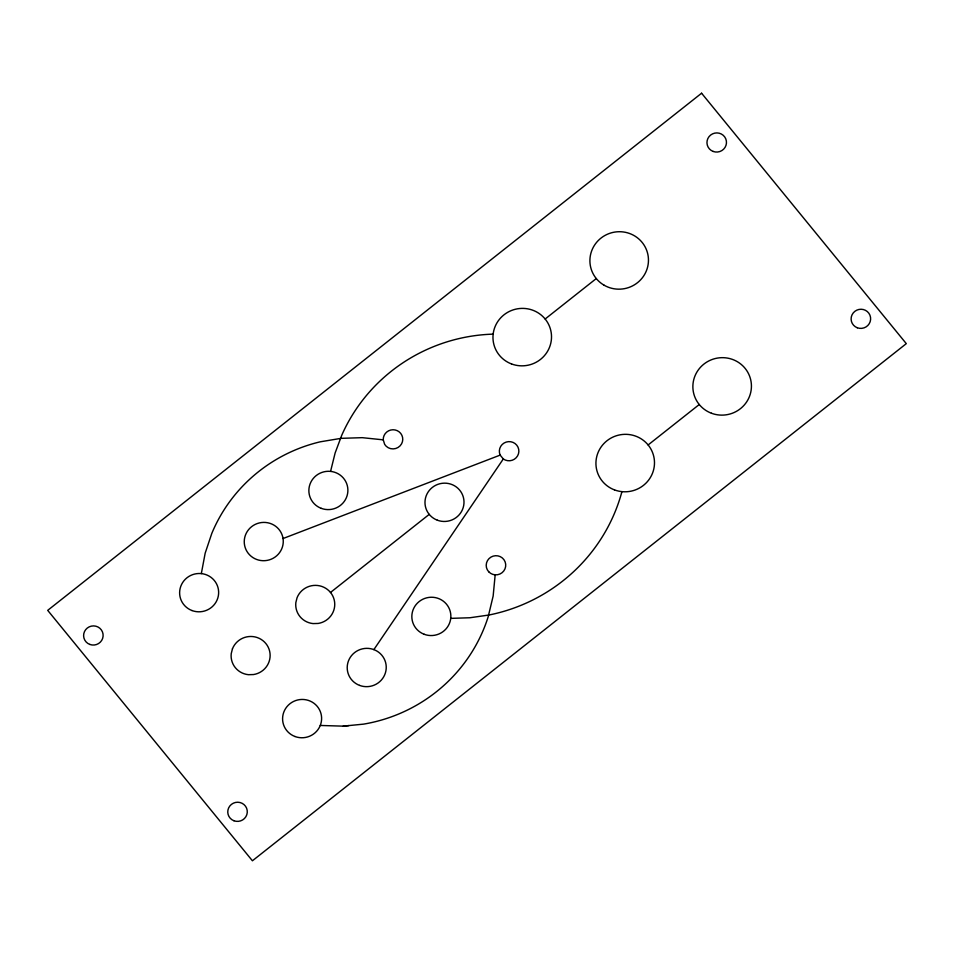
<?xml version="1.0" encoding="UTF-8"?>
<svg xmlns="http://www.w3.org/2000/svg" width="954" height="954" viewBox="0 0 954 954"><rect width="100%" height="100%" fill="white"/><g stroke="black" fill="none" stroke-linecap="round" stroke-linejoin="round"><path stroke-width="1.43" d="M495.174 574.845L493.146 596.071L488.162 616.844A156.885 153.689 -13 0 1 363.557 724.134L343.166 726.149L320.27 725.457M201.33 573.604L205.17 553.177L211.8 533.417A155.061 151.901 -13 0 1 320.27 441.809L341.138 438.339L362.258 437.671L383.246 439.842A9.767 9.564 -13 0 1 395.206 429.98A9.767 9.564 -13 0 1 401.562 443.848A9.767 9.564 -13 0 1 386.191 446.245L384.665 444.385L383.246 439.842M330.573 471.383L335.128 452.983L341.77 435.203A169.108 165.662 -13 0 1 493.158 334.138M373.861 649.614L503.307 458.957A9.767 9.564 -13 0 0 518.463 453.83A9.767 9.564 -13 0 0 508.506 441.642A9.767 9.564 -13 0 0 500.158 455.106L283.052 538.533A19.533 19.14 -13 0 1 256.614 559.449A19.533 19.14 -13 0 1 251.594 526.68A19.533 19.14 -13 0 1 283.052 538.533M545.151 319.006L596.286 278.556M330.501 592.458A19.533 19.14 -13 0 1 318.135 623.451L313.043 623.582A19.533 19.14 -13 0 1 295.847 602.546L297.076 597.681A19.533 19.14 -13 0 1 330.501 592.458L429.217 514.385M648.112 444.958L699.258 404.508M348.842 725.589L343.166 726.149M450.741 618.371L469.928 617.751L488.937 615.02A171.637 168.131 -13 0 0 621.925 491.644M503.307 458.957L500.158 455.106M232.454 648.792L231.226 653.657A19.533 19.14 -13 0 0 248.422 674.693L253.514 674.55A19.533 19.14 -13 0 0 265.88 643.556A19.533 19.14 -13 0 0 232.454 648.792M701.584 93.218L47.7 610.357L252.416 860.782L906.3 343.643L701.584 93.218M488.734 571.78L487.327 569.824A9.767 9.564 -13 0 1 495.531 555.717A9.767 9.564 -13 0 1 504.976 568.894A9.767 9.564 -13 0 1 488.734 571.78M604.144 285.234A29.312 28.703 -13 0 0 648.458 260.633A29.312 28.703 -13 0 0 604.955 235.459A29.312 28.703 -13 0 0 604.144 285.234M511.535 363.951A29.312 28.703 -13 0 0 551.197 332.588A29.312 28.703 -13 0 0 504.01 314.796A29.312 28.703 -13 0 0 511.535 363.951M711.445 413.237A29.312 28.703 -13 0 0 751.108 381.874A29.312 28.703 -13 0 0 703.909 364.082A29.312 28.703 -13 0 0 711.445 413.237M359.586 685.401A19.533 19.14 -13 0 0 386.024 664.485A19.533 19.14 -13 0 0 354.554 652.631A19.533 19.14 -13 0 0 359.586 685.401M89.795 644.427A9.767 9.564 -13 0 0 103.02 633.969A9.767 9.564 -13 0 0 87.291 628.042A9.767 9.564 -13 0 0 89.795 644.427M233.957 820.762A9.767 9.564 -13 0 0 247.181 810.304A9.767 9.564 -13 0 0 231.44 804.377A9.767 9.564 -13 0 0 233.957 820.762M321.236 508.339A19.533 19.14 -13 0 0 347.673 487.422A19.533 19.14 -13 0 0 316.215 475.569A19.533 19.14 -13 0 0 321.236 508.339M191.992 610.548A19.533 19.14 -13 0 0 218.43 589.644A19.533 19.14 -13 0 0 186.972 577.778A19.533 19.14 -13 0 0 191.992 610.548M294.965 736.5A19.533 19.14 -13 0 0 321.403 715.595A19.533 19.14 -13 0 0 289.933 703.73A19.533 19.14 -13 0 0 294.965 736.5M614.507 489.903A29.312 28.703 -13 0 0 654.17 458.54A29.312 28.703 -13 0 0 606.971 440.748A29.312 28.703 -13 0 0 614.507 489.903M424.208 634.291A19.533 19.14 -13 0 0 450.646 613.374A19.533 19.14 -13 0 0 419.188 601.521A19.533 19.14 -13 0 0 424.208 634.291M437.349 520.204A19.533 19.14 -13 0 0 463.787 499.288A19.533 19.14 -13 0 0 432.329 487.434A19.533 19.14 -13 0 0 437.349 520.204M857.3 327.771A9.767 9.564 -13 0 0 870.525 317.312A9.767 9.564 -13 0 0 854.796 311.386A9.767 9.564 -13 0 0 857.3 327.771M713.151 151.436A9.767 9.564 -13 0 0 726.364 140.977A9.767 9.564 -13 0 0 710.635 135.051A9.767 9.564 -13 0 0 713.151 151.436"/></g></svg>
